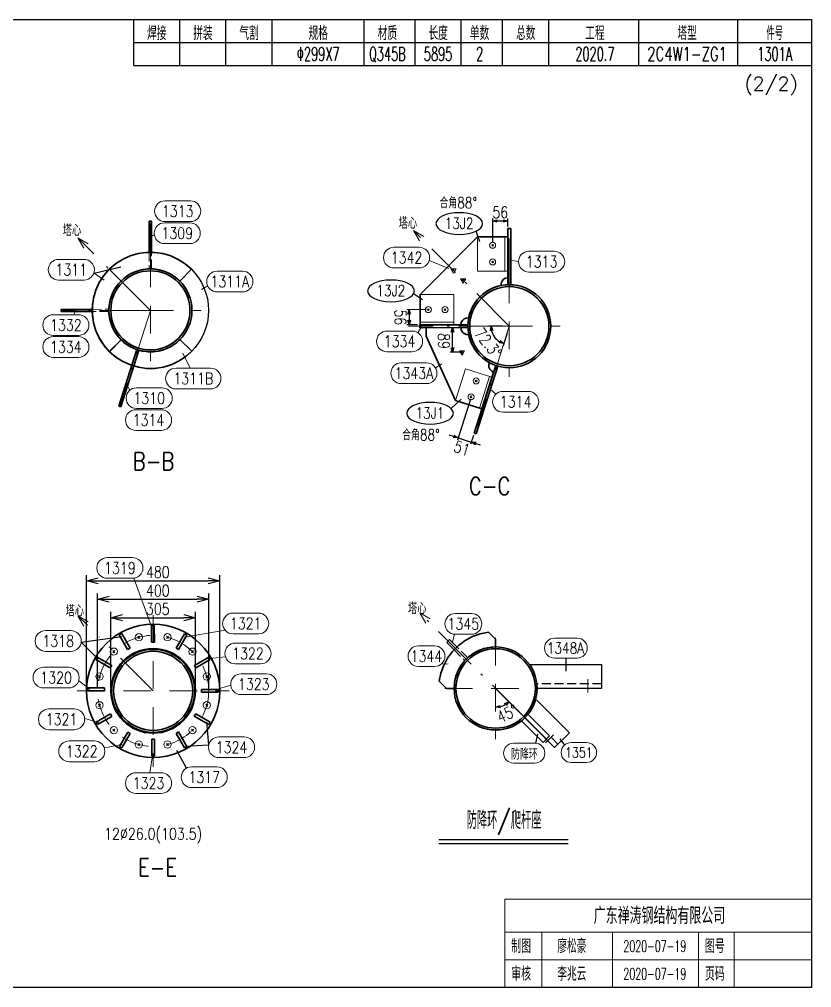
# Model space of a CAD drawing. Extents: x 154981 to 165753, y -86801 to -82885.
# Drawn here: x 157466.3 to 157638.1, y -83536.7 to -83326.7 of the extents above; entities that cross this region are included whole.
import ezdxf
from ezdxf.enums import TextEntityAlignment as Align

# ---------------------------------------------------------------- set-up
doc = ezdxf.new("R2010")
doc.units = 0
doc.header["$MEASUREMENT"] = 0
for name, pattern in [('一点画线', [5.2, 3, -1, 0.2, -1]), ('虚线', [2.75, 2, -0.75]), ('长一点画线', [16.5, 10, -3, 0.5, -3]), ('长虚线', [10, 6, -4])]:
    doc.linetypes.add(name, pattern=pattern)
doc.layers.get('0').update_dxf_attribs({"linetype": 'CONTINUOUS', "lineweight": 25})
doc.layers.get('Defpoints').update_dxf_attribs({"linetype": 'CONTINUOUS'})
doc.layers.add('4', color=7, linetype='CONTINUOUS', lineweight=25)
doc.layers.add('5', color=7, linetype='CONTINUOUS', lineweight=25)
doc.styles.add('DimFont', font='simplex.shx', dxfattribs={"width": 0.8, "bigfont": 'gbhzfs.shx'})
doc.styles.get("Standard").update_dxf_attribs({"font": 'simplex.shx', "width": 0.7, "height": 3, "bigfont": 'gbhzfs.shx'})
doc.dimstyles.new('DHDxfDimStyleOpen30', dxfattribs={"dimtxt": 2.5, "dimasz": 2.5, "dimexe": 1.25, "dimexo": 0.625, "dimtad": 2, "dimtxsty": 'DimFont', "dimblk": 'OPEN30', "dimblk1": 'OPEN30', "dimblk2": 'OPEN30', "dimcen": 2.5, "dimadec": 0, "dimazin": 0, "dimtfac": 1, "dimtmove": 0, "dimatfit": 3, "dimfxl": 0, "dimarcsym": 0})

# ---------------------------------------------------------------- blocks, each defined once
blk = doc.blocks.new('_OPEN30')
at = {"color": 0, "linetype": 'ByBlock', "lineweight": -2}
for p, q in [((-1, 0.268), (0, 0)), ((0, 0), (-1, -0.268)), ((0, 0), (-1, 0))]:
    blk.add_line(p, q, dxfattribs=at)
blk = doc.blocks.new('*D600')
at = {"layer": '5', "color": 3, "linetype": 'Continuous', "lineweight": -2}
blk.add_arc((157569.59, -83471.78), 4.08, 284.0759, 300.9921, dxfattribs=at)
at = {"layer": 'Defpoints', "color": 0, "linetype": 'Continuous'}
for p in [(157553.18, -83455.41), (157569.59, -83460.78), (157570.65, -83475.72), (157575.96, -83478.13), (157569.59, -83482.78)]:
    blk.add_point(p, dxfattribs=at)
at = {"layer": '5', "color": 3, "linetype": 'Continuous', "lineweight": -2}
for p, rotation in [((157572.48, -83474.66), 38.0300643288575), ((157569.59, -83475.86), 187.0379425950167)]:
    blk.add_blockref('_OPEN30', p, dxfattribs=dict(at, rotation=rotation))
at = {"layer": '5', "color": 6, "linetype": 'Continuous', "lineweight": 18, "insert": (157572.11, -83477.25), "char_height": 2.5, "attachment_point": 5, "rotation": 24.7403, "style": 'DimFont'}
blk.add_mtext('45°', dxfattribs=at)
blk = doc.blocks.new('板孔默认')
at = {"layer": '5', "color": 7, "linetype": 'Continuous', "lineweight": 13}
for p, q in [((-0.3, -0.3), (0.3, 0.3)), ((0.3, -0.3), (-0.3, 0.3))]:
    blk.add_line(p, q, dxfattribs=at)
blk.add_circle((0, 0), 1, dxfattribs=at)
blk = doc.blocks.new('*D610')
at = {"layer": '5', "color": 134, "linetype": 'Continuous', "lineweight": -2}
for p, q in [((157480.88, -83471.68), (157480.88, -83447.18)), ((157509.78, -83471.68), (157509.78, -83447.18)), ((157483.38, -83448.43), (157507.28, -83448.43))]:
    blk.add_line(p, q, dxfattribs=at)
at = {"layer": 'Defpoints', "color": 0, "linetype": 'Continuous'}
for p in [(157509.78, -83448.43), (157480.88, -83472.31), (157509.78, -83472.31)]:
    blk.add_point(p, dxfattribs=at)
at = {"layer": '5', "color": 134, "linetype": 'Continuous', "lineweight": -2, "xscale": 2.5, "yscale": 2.5, "zscale": 2.5, "rotation": 180}
blk.add_blockref('_OPEN30', (157480.88, -83448.43), dxfattribs=at)
at = {"layer": '5', "color": 134, "linetype": 'Continuous', "lineweight": -2, "xscale": 2.5, "yscale": 2.5, "zscale": 2.5}
blk.add_blockref('_OPEN30', (157509.78, -83448.43), dxfattribs=at)
at = {"layer": '5', "color": 134, "linetype": 'Continuous', "lineweight": 18, "insert": (157496.33, -83446.56), "char_height": 2.5, "attachment_point": 5, "line_spacing_factor": 0.6, "style": 'DimFont'}
blk.add_mtext('480', dxfattribs=at)
blk = doc.blocks.new('*D609')
at = {"layer": '5', "color": 134, "linetype": 'Continuous', "lineweight": -2}
for p, q in [((157486.15, -83471.68), (157486.15, -83455.18)), ((157504.51, -83471.68), (157504.51, -83455.18)), ((157488.65, -83456.43), (157502.01, -83456.43))]:
    blk.add_line(p, q, dxfattribs=at)
at = {"layer": 'Defpoints', "color": 0, "linetype": 'Continuous'}
for p in [(157504.51, -83456.43), (157486.15, -83472.31), (157504.51, -83472.31)]:
    blk.add_point(p, dxfattribs=at)
at = {"layer": '5', "color": 134, "linetype": 'Continuous', "lineweight": -2, "xscale": 2.5, "yscale": 2.5, "zscale": 2.5, "rotation": 180}
blk.add_blockref('_OPEN30', (157486.15, -83456.43), dxfattribs=at)
at = {"layer": '5', "color": 134, "linetype": 'Continuous', "lineweight": -2, "xscale": 2.5, "yscale": 2.5, "zscale": 2.5}
blk.add_blockref('_OPEN30', (157504.51, -83456.43), dxfattribs=at)
at = {"layer": '5', "color": 134, "linetype": 'Continuous', "lineweight": 18, "insert": (157496.33, -83454.56), "char_height": 2.5, "attachment_point": 5, "line_spacing_factor": 0.6, "style": 'DimFont'}
blk.add_mtext('305', dxfattribs=at)
blk = doc.blocks.new('*D608')
at = {"layer": '5', "color": 134, "linetype": 'Continuous', "lineweight": -2}
for p, q in [((157483.29, -83471.68), (157483.29, -83451.18)), ((157507.37, -83471.68), (157507.37, -83451.18)), ((157485.79, -83452.43), (157504.87, -83452.43))]:
    blk.add_line(p, q, dxfattribs=at)
at = {"layer": 'Defpoints', "color": 0, "linetype": 'Continuous'}
for p in [(157507.37, -83452.43), (157483.29, -83472.31), (157507.37, -83472.31)]:
    blk.add_point(p, dxfattribs=at)
at = {"layer": '5', "color": 134, "linetype": 'Continuous', "lineweight": -2, "xscale": 2.5, "yscale": 2.5, "zscale": 2.5, "rotation": 180}
blk.add_blockref('_OPEN30', (157483.29, -83452.43), dxfattribs=at)
at = {"layer": '5', "color": 134, "linetype": 'Continuous', "lineweight": -2, "xscale": 2.5, "yscale": 2.5, "zscale": 2.5}
blk.add_blockref('_OPEN30', (157507.37, -83452.43), dxfattribs=at)
at = {"layer": '5', "color": 134, "linetype": 'Continuous', "lineweight": 18, "insert": (157496.33, -83450.56), "char_height": 2.5, "attachment_point": 5, "line_spacing_factor": 0.6, "style": 'DimFont'}
blk.add_mtext('400', dxfattribs=at)
blk = doc.blocks.new('板孔17.5')
at = {"layer": '5', "color": 7, "linetype": 'Continuous', "lineweight": 13}
for p, q in [((0, 1), (-0.866, -0.5)), ((-0.3, -0.3), (0.3, 0.3)), ((0.3, -0.3), (-0.3, 0.3)), ((0.866, -0.5), (0, 1)), ((-0.866, -0.5), (0.866, -0.5))]:
    blk.add_line(p, q, dxfattribs=at)
at = {"layer": '5', "color": 7, "linetype": 'Continuous', "lineweight": 0}
blk.add_circle((0, 0), 0.1, dxfattribs=at)
blk = doc.blocks.new('板孔21.5')
at = {"layer": '5', "color": 7, "linetype": 'Continuous', "lineweight": 13}
for p, q in [((-0.3, -0.3), (0.3, 0.3)), ((0.3, -0.3), (-0.3, 0.3))]:
    blk.add_line(p, q, dxfattribs=at)
blk.add_circle((0, 0), 1, dxfattribs=at)
blk = doc.blocks.new('*D607')
at = {"layer": '5', "color": 3, "linetype": 'Continuous', "lineweight": -2}
for p, q in [((157571.06, -83393.22), (157568.09, -83393.22)), ((157572.11, -83394.65), (157571.21, -83397.48))]:
    blk.add_line(p, q, dxfattribs=at)
blk.add_arc((157572.56, -83393.22), 3.98, 194.5179, 237.9174, dxfattribs=at)
at = {"layer": 'Defpoints', "color": 0, "linetype": 'Continuous'}
for p in [(157568.94, -83394.84), (157571.56, -83393.22), (157572.26, -83394.17), (157572.56, -83393.22)]:
    blk.add_point(p, dxfattribs=at)
at = {"layer": '5', "color": 3, "linetype": 'Continuous', "lineweight": -2}
for p, rotation in [((157568.59, -83393.22), 97.29264397965198), ((157571.36, -83397), 335.14269090586)]:
    blk.add_blockref('_OPEN30', p, dxfattribs=dict(at, rotation=rotation))
at = {"layer": '5', "color": 6, "linetype": 'Continuous', "lineweight": 18, "insert": (157567.97, -83396.84), "char_height": 2.5, "attachment_point": 5, "rotation": 308.2534, "style": 'DimFont'}
blk.add_mtext('72.3%%d', dxfattribs=at)
blk = doc.blocks.new('*D606')
at = {"layer": '5', "color": 3, "linetype": 'Continuous', "lineweight": -2}
for p, q in [((157564.12, -83409.01), (157561.29, -83417.91)), ((157560.49, -83417.13), (157559.54, -83416.83)), ((157561.44, -83417.43), (157564.32, -83418.35)), ((157564.79, -83416.89), (157564.17, -83418.83)), ((157565.28, -83418.65), (157566.23, -83418.95))]:
    blk.add_line(p, q, dxfattribs=at)
at = {"layer": 'Defpoints', "color": 0, "linetype": 'Continuous'}
for p in [(157564.27, -83408.54), (157564.94, -83416.41), (157564.32, -83418.35)]:
    blk.add_point(p, dxfattribs=at)
at = {"layer": '5', "color": 3, "linetype": 'Continuous', "lineweight": -2}
for p, rotation in [((157561.44, -83417.43), 342.3679523384762), ((157564.32, -83418.35), 162.3679523384762)]:
    blk.add_blockref('_OPEN30', p, dxfattribs=dict(at, rotation=rotation))
at = {"layer": '5', "color": 6, "linetype": 'Continuous', "lineweight": 18, "insert": (157562.31, -83419.68), "char_height": 2.5, "attachment_point": 5, "rotation": 342.368, "line_spacing_factor": 0.6, "style": 'DimFont'}
blk.add_mtext('51', dxfattribs=at)
blk = doc.blocks.new('*D605')
at = {"layer": '5', "color": 3, "linetype": 'Continuous', "lineweight": -2}
for p, q in [((157554.51, -83389.62), (157550.32, -83389.63)), ((157550.82, -83390.63), (157550.83, -83391.94)), ((157552.68, -83392.94), (157550.33, -83392.94))]:
    blk.add_line(p, q, dxfattribs=at)
at = {"layer": 'Defpoints', "color": 0, "linetype": 'Continuous'}
for p in [(157555.01, -83389.62), (157550.83, -83392.94), (157553.18, -83392.94)]:
    blk.add_point(p, dxfattribs=at)
at = {"layer": '5', "color": 3, "linetype": 'Continuous', "lineweight": -2}
for p, rotation in [((157550.82, -83389.63), 90.06738254809525), ((157550.83, -83392.94), 270.0673825480953)]:
    blk.add_blockref('_OPEN30', p, dxfattribs=dict(at, rotation=rotation))
at = {"layer": '5', "color": 6, "linetype": 'Continuous', "lineweight": 18, "insert": (157548.95, -83391.29), "char_height": 2.5, "attachment_point": 5, "rotation": 270.0674, "line_spacing_factor": 0.6, "style": 'DimFont'}
blk.add_mtext('56', dxfattribs=at)
blk = doc.blocks.new('*D604')
at = {"layer": '5', "color": 3, "linetype": 'Continuous', "lineweight": -2}
for p, q in [((157553.68, -83393.54), (157560.74, -83393.53)), ((157560.24, -83397.87), (157560.24, -83394.53)), ((157561.8, -83398.87), (157559.74, -83398.87))]:
    blk.add_line(p, q, dxfattribs=at)
at = {"layer": 'Defpoints', "color": 0, "linetype": 'Continuous'}
for p in [(157553.18, -83393.54), (157560.24, -83393.53), (157562.3, -83398.87)]:
    blk.add_point(p, dxfattribs=at)
at = {"layer": '5', "color": 3, "linetype": 'Continuous', "lineweight": -2}
for p, rotation in [((157560.24, -83393.53), 90.06738254809525), ((157560.24, -83398.87), 270.0673825480953)]:
    blk.add_blockref('_OPEN30', p, dxfattribs=dict(at, rotation=rotation))
at = {"layer": '5', "color": 6, "linetype": 'Continuous', "lineweight": 18, "insert": (157558.37, -83396.43), "char_height": 2.5, "attachment_point": 5, "rotation": 270.0674, "line_spacing_factor": 0.6, "style": 'DimFont'}
blk.add_mtext('89', dxfattribs=at)
blk = doc.blocks.new('*D603')
at = {"layer": '5', "color": 3, "linetype": 'Continuous', "lineweight": -2}
for p, q in [((157568.95, -83375.16), (157568.95, -83369.89)), ((157572.26, -83371.56), (157572.26, -83369.89)), ((157569.95, -83370.39), (157571.26, -83370.39))]:
    blk.add_line(p, q, dxfattribs=at)
at = {"layer": 'Defpoints', "color": 0, "linetype": 'Continuous'}
for p in [(157572.26, -83370.39), (157572.26, -83372.06), (157568.95, -83375.66)]:
    blk.add_point(p, dxfattribs=at)
at = {"layer": '5', "color": 3, "linetype": 'Continuous', "lineweight": -2, "rotation": 180}
blk.add_blockref('_OPEN30', (157568.95, -83370.39), dxfattribs=at)
at = {"layer": '5', "color": 3, "linetype": 'Continuous', "lineweight": -2}
blk.add_blockref('_OPEN30', (157572.26, -83370.39), dxfattribs=at)
at = {"layer": '5', "color": 6, "linetype": 'Continuous', "lineweight": 18, "insert": (157570.6, -83368.51), "char_height": 2.5, "attachment_point": 5, "line_spacing_factor": 0.6, "style": 'DimFont'}
blk.add_mtext('56', dxfattribs=at)
blk = doc.blocks.new('CTDHK')
at = {"color": 0, "linetype": 'Continuous'}
for p, q in [((0, 210), (297, 210)), ((297, 210), (297, 0)), ((297, 0), (0, 0))]:
    blk.add_line(p, q, dxfattribs=at)

msp = doc.modelspace()

# ---------------------------------------------------------------- linework, layer by layer
at = {"color": 3, "linetype": 'Continuous'}
for p, q in [((157494.79369, -83373.69635), (157495.59851, -83373.41607)), ((157566.19223, -83374.93558), (157565.35914, -83372.60298)), ((157482.51533, -83381.71439), (157488.2846, -83380.31902)), ((157553.7391, -83387.46794), (157551.76839, -83386.20807)), ((157559.95314, -83411.03775), (157562.12281, -83409.02127)), ((157479.71058, -83461.76075), (157488.50584, -83460.50049)), ((157483.39794, -83465.44591), (157479.71058, -83461.76075)), ((157569.59197, -83471.77809), (157580.61363, -83482.77363)), ((157507.43049, -83483.9926), (157506.97861, -83479.11742)), ((157502.52239, -83489.07451), (157500.44703, -83485.26392)), ((157502.34981, -83484.30413), (157507.43049, -83483.9926)), ((157557.26328, -83504.51325), (157585.28907, -83504.51325)), ((157557.26328, -83505.40955), (157585.28907, -83505.40955))]:
    msp.add_line(p, q, dxfattribs=at)
at = {"color": 2, "linetype": 'Continuous'}
for p, q in [((157576.91739, -83466.54951), (157592.58192, -83466.54951)), ((157584.88328, -83468.01258), (157584.88328, -83465.18817)), ((157592.58192, -83466.54951), (157592.58192, -83471.77809)), ((157592.58192, -83471.77809), (157578.59197, -83471.77809)), ((157578.45183, -83474.24286), (157585.58107, -83481.3721)), ((157575.95593, -83478.14205), (157582.38352, -83484.56965)), ((157578.68026, -83481.69589), (157578.22147, -83483.66243)), ((157585.58107, -83481.3721), (157582.38352, -83484.56965)), ((157583.521, -83482.73878), (157584.49336, -83484.07267))]:
    msp.add_line(p, q, dxfattribs=at)
at = {"color": 2, "linetype": '虚线'}
for p, q in [((157592.58192, -83470.77809), (157578.59197, -83470.77809)), ((157583.09063, -83483.86254), (157576.63023, -83477.40214))]:
    msp.add_line(p, q, dxfattribs=at)
at = {"color": 3, "linetype": 'Continuous'}
msp.add_circle((157494.72682, -83389.7835), 12.61204, dxfattribs=at)
at = {"color": 3, "linetype": 'Continuous', "extrusion": (0, 0, -1)}
for centre in [(157561.70952, -83370.96181), (157546.90609, -83385.55744), (157555.38258, -83412.10729)]:
    msp.add_ellipse(centre, major_axis=(-5.06423, 0), ratio=0.465595314, dxfattribs=at)
at = {"layer": '4', "color": 1, "linetype": 'Continuous', "lineweight": 25}
for p, q in [((157491.11666, -83336.66733), (157491.11666, -83326.66733)), ((157501.11666, -83336.66733), (157501.11666, -83326.66733)), ((157511.11666, -83336.66733), (157511.11666, -83326.66733)), ((157521.11666, -83336.66733), (157521.11666, -83326.66733)), ((157541.11666, -83336.66733), (157541.11666, -83326.66733)), ((157552.11666, -83336.66733), (157552.11666, -83326.66733)), ((157562.11666, -83336.66733), (157562.11666, -83326.66733)), ((157571.11666, -83336.66733), (157571.11666, -83326.66733)), ((157581.11666, -83336.66733), (157581.11666, -83326.66733)), ((157600.61666, -83336.66733), (157600.61666, -83326.66733)), ((157622.11666, -83336.66733), (157622.11666, -83326.66733)), ((157491.11666, -83331.66733), (157638.11666, -83331.66733)), ((157491.11666, -83336.66733), (157638.11666, -83336.66733))]:
    msp.add_line(p, q, dxfattribs=at)
at = {"layer": '4', "color": 1, "linetype": 'Continuous', "lineweight": 18}
for p, q in [((157571.61666, -83517.46733), (157638.11666, -83517.46733)), ((157571.61666, -83536.66733), (157571.61666, -83517.46733)), ((157571.61666, -83524.66733), (157638.11666, -83524.66733)), ((157579.61666, -83536.66733), (157579.61666, -83524.66733)), ((157594.91666, -83536.66733), (157594.91666, -83524.66733)), ((157613.61666, -83536.66733), (157613.61666, -83524.66733)), ((157621.31666, -83536.66733), (157621.31666, -83524.66733)), ((157571.61666, -83530.66733), (157638.11666, -83530.66733))]:
    msp.add_line(p, q, dxfattribs=at)
msp.add_lwpolyline([(157341.11666, -83326.66733), (157341.11666, -83536.66733), (157638.11666, -83536.66733), (157638.11666, -83326.66733)], close=True, dxfattribs=at)
at = {"layer": '5', "color": 3, "linetype": 'Continuous', "lineweight": 18}
for p, q in [((157497.89008, -83366.02257), (157503.39008, -83366.02257)), ((157497.8052, -83370.79935), (157503.3052, -83370.79935)), ((157497.89008, -83370.52257), (157503.39008, -83370.52257)), ((157497.8052, -83375.29935), (157503.3052, -83375.29935)), ((157547.52371, -83376.09116), (157553.02371, -83376.09116)), ((157576.81315, -83376.96622), (157582.31315, -83376.96622)), ((157474.82689, -83378.71202), (157480.32689, -83378.71202)), ((157559.42517, -83380.7319), (157555.18517, -83378.94023)), ((157572.76482, -83378.85965), (157574.56315, -83379.21622)), ((157484.69612, -83383.23448), (157482.51533, -83381.71439)), ((157509.20724, -83381.27878), (157514.70724, -83381.27878)), ((157547.52371, -83380.59116), (157553.02371, -83380.59116)), ((157576.81315, -83381.46622), (157582.31315, -83381.46622)), ((157474.82689, -83383.21202), (157480.32689, -83383.21202)), ((157505.80436, -83385.26488), (157507.16796, -83384.43147)), ((157509.20724, -83385.77878), (157514.70724, -83385.77878)), ((157473.64802, -83390.72514), (157479.14802, -83390.72514)), ((157478.66541, -83389.64105), (157478.16167, -83390.74326)), ((157546.01807, -83394.25722), (157551.51807, -83394.25722)), ((157553.50932, -83393.32133), (157552.73743, -83394.68491)), ((157473.64802, -83395.22514), (157479.14802, -83395.22514)), ((157473.65093, -83395.46955), (157479.15093, -83395.46955)), ((157501.7455, -83399.04998), (157503.3551, -83402.31384)), ((157546.01807, -83398.75722), (157551.51807, -83398.75722)), ((157473.65093, -83399.96955), (157479.15093, -83399.96955)), ((157549.1259, -83401.1626), (157554.6259, -83401.1626)), ((157557.92405, -83401.34896), (157556.53171, -83402.20902)), ((157500.28162, -83402.31384), (157507.78162, -83402.31384)), ((157549.1259, -83405.6626), (157554.6259, -83405.6626)), ((157489.69259, -83406.07157), (157490.27059, -83407.0965)), ((157491.72053, -83406.57188), (157497.22053, -83406.57188)), ((157500.28162, -83406.81384), (157507.78162, -83406.81384)), ((157568.32051, -83406.78915), (157569.65607, -83407.94462)), ((157571.1792, -83407.35517), (157576.6792, -83407.35517)), ((157491.57335, -83411.32487), (157497.07335, -83411.32487)), ((157491.72053, -83411.07188), (157497.22053, -83411.07188)), ((157571.1792, -83411.85517), (157576.6792, -83411.85517)), ((157491.57335, -83415.82487), (157497.07335, -83415.82487)), ((157485.36285, -83443.39456), (157490.86285, -83443.39456)), ((157485.36285, -83447.89456), (157490.86285, -83447.89456)), ((157495.07734, -83458.74821), (157491.12445, -83447.89175)), ((157512.64262, -83455.43624), (157518.14262, -83455.43624)), ((157471.98655, -83459.23131), (157477.48655, -83459.23131)), ((157502.09584, -83460.65429), (157510.95172, -83459.1426)), ((157512.64262, -83459.93624), (157518.14262, -83459.93624)), ((157513.13228, -83461.94788), (157518.63228, -83461.94788)), ((157471.98655, -83463.73131), (157477.48655, -83463.73131)), ((157506.92838, -83465.37816), (157510.98446, -83464.90498)), ((157513.13228, -83466.44788), (157518.63228, -83466.44788)), ((157471.53634, -83467.17733), (157477.03634, -83467.17733)), ((157514.39552, -83468.60819), (157519.89552, -83468.60819)), ((157481.62911, -83471.95178), (157479.21088, -83470.12559)), ((157471.53634, -83471.67733), (157477.03634, -83471.67733)), ((157508.82276, -83472.10592), (157512.11868, -83471.05624)), ((157514.39552, -83473.10819), (157519.89552, -83473.10819)), ((157472.71113, -83476.22069), (157478.21113, -83476.22069)), ((157483.71006, -83479.24951), (157480.48332, -83478.31856)), ((157472.71113, -83480.72069), (157478.21113, -83480.72069)), ((157477.10247, -83483.16242), (157482.60247, -83483.16242)), ((157509.57771, -83482.2823), (157515.07771, -83482.2823)), ((157488.60575, -83483.95416), (157484.75549, -83484.64175)), ((157495.24719, -83485.90594), (157494.59583, -83490.05771)), ((157509.57771, -83486.7823), (157515.07771, -83486.7823)), ((157477.10247, -83487.66242), (157482.60247, -83487.66242)), ((157503.66159, -83488.77539), (157509.16159, -83488.77539)), ((157491.57983, -83490.05771), (157497.07983, -83490.05771)), ((157503.66159, -83493.27539), (157509.16159, -83493.27539)), ((157491.57983, -83494.55771), (157497.07983, -83494.55771))]:
    msp.add_line(p, q, dxfattribs=at)
at = {"layer": '5', "color": 7, "linetype": 'Continuous', "lineweight": 35}
for p, q in [((157494.96762, -83370.44909), (157494.48602, -83370.44909)), ((157494.48602, -83370.44909), (157494.48602, -83377.2036)), ((157494.96762, -83377.2036), (157494.96762, -83370.44909)), ((157572.86415, -83372.0552), (157572.26214, -83372.0552)), ((157572.26214, -83372.0552), (157572.26214, -83384.21622)), ((157572.86415, -83384.21622), (157572.86415, -83372.0552)), ((157565.63777, -83373.86176), (157553.20055, -83386.31361)), ((157572.26214, -83373.85397), (157565.63777, -83373.86176)), ((157572.26214, -83382.7116), (157572.26214, -83373.85397)), ((157490.31936, -83377.96666), (157488.68251, -83378.71418)), ((157492.04594, -83377.45969), (157490.31936, -83377.96666)), ((157493.82709, -83377.2036), (157492.04594, -83377.45969)), ((157495.62655, -83377.2036), (157493.82709, -83377.2036)), ((157497.4077, -83377.45969), (157495.62655, -83377.2036)), ((157499.13427, -83377.96666), (157497.4077, -83377.45969)), ((157500.77113, -83378.71418), (157499.13427, -83377.96666)), ((157487.1687, -83379.68704), (157485.80876, -83380.86544)), ((157488.68251, -83378.71418), (157487.1687, -83379.68704)), ((157502.28493, -83379.68704), (157500.77113, -83378.71418)), ((157503.64488, -83380.86544), (157502.28493, -83379.68704)), ((157484.62148, -83382.23727), (157483.65039, -83383.75222)), ((157485.79828, -83380.87594), (157484.62148, -83382.23727)), ((157488.35538, -83383.42703), (157485.79828, -83380.87594)), ((157485.80876, -83380.86544), (157488.36286, -83383.41954)), ((157488.36286, -83383.41954), (157489.33332, -83382.57863)), ((157489.33332, -83382.57863), (157490.41358, -83381.88439)), ((157490.41358, -83381.88439), (157491.58164, -83381.35096)), ((157491.58164, -83381.35096), (157492.81373, -83380.98918)), ((157492.81373, -83380.98918), (157494.08477, -83380.80643)), ((157494.08477, -83380.80643), (157495.36887, -83380.80643)), ((157495.36887, -83380.80643), (157496.63991, -83380.98918)), ((157496.63991, -83380.98918), (157497.872, -83381.35096)), ((157497.872, -83381.35096), (157499.04006, -83381.88439)), ((157499.04006, -83381.88439), (157500.12032, -83382.57863)), ((157500.12032, -83382.57863), (157501.09078, -83383.41954)), ((157501.09078, -83383.41954), (157503.64488, -83380.86544)), ((157483.65039, -83383.75222), (157482.9048, -83385.38995)), ((157486.82264, -83385.47955), (157487.51561, -83384.39848)), ((157487.51561, -83384.39848), (157488.35538, -83383.42703)), ((157569.29271, -83384.82359), (157570.14615, -83384.53996)), ((157570.14615, -83384.53996), (157570.76187, -83384.39211)), ((157570.76187, -83384.39211), (157570.78861, -83383.88786)), ((157570.78861, -83383.88786), (157570.98071, -83383.42068)), ((157570.98071, -83383.42068), (157571.31652, -83383.04322)), ((157571.31652, -83383.04322), (157571.75819, -83382.798)), ((157571.75819, -83382.798), (157572.26214, -83382.7116)), ((157572.26214, -83384.21622), (157572.86415, -83384.21622)), ((157482.9048, -83385.38995), (157482.39986, -83387.11712)), ((157485.93025, -83387.88076), (157486.29058, -83386.64824)), ((157486.29058, -83386.64824), (157486.82264, -83385.47955)), ((157553.20055, -83386.31361), (157553.20055, -83392.93799)), ((157565.67132, -83387.41456), (157566.28429, -83386.75607)), ((157566.28429, -83386.75607), (157566.95997, -83386.16215)), ((157566.95997, -83386.16215), (157567.69158, -83385.63873)), ((157567.69158, -83385.63873), (157568.47178, -83385.19106)), ((157568.47178, -83385.19106), (157569.29271, -83384.82359)), ((157482.39986, -83387.11712), (157482.14586, -83388.89857)), ((157482.14586, -83388.89857), (157482.14798, -83390.69803)), ((157485.749, -83389.15201), (157485.93025, -83387.88076)), ((157564.26669, -83389.70849), (157564.65745, -83388.89823)), ((157564.65745, -83388.89823), (157565.12722, -83388.13101)), ((157565.12722, -83388.13101), (157565.67132, -83387.41456)), ((157475.39213, -83389.56544), (157482.14664, -83389.55749)), ((157475.3927, -83390.04704), (157475.39213, -83389.56544)), ((157482.1472, -83390.0391), (157475.3927, -83390.04704)), ((157482.14798, -83390.69803), (157482.40616, -83392.47888)), ((157485.75051, -83390.43611), (157485.749, -83389.15201)), ((157485.93475, -83391.70693), (157485.75051, -83390.43611)), ((157563.73692, -83391.42532), (157563.95883, -83390.55369)), ((157563.95883, -83390.55369), (157564.26669, -83389.70849)), ((157482.40616, -83392.47888), (157482.91516, -83394.20485)), ((157486.29798, -83392.9386), (157485.93475, -83391.70693)), ((157486.83279, -83394.10603), (157486.29798, -83392.9386)), ((157553.1758, -83392.93802), (157563.5628, -83392.9258)), ((157553.17651, -83393.54002), (157553.1758, -83392.93802)), ((157553.20055, -83392.93799), (157562.05818, -83392.92757)), ((157562.05818, -83392.92757), (157562.14398, -83392.42352)), ((157562.14398, -83392.42352), (157562.38868, -83391.98156)), ((157562.38868, -83391.98156), (157562.76575, -83391.64531)), ((157562.76575, -83391.64531), (157563.23271, -83391.45266)), ((157563.23271, -83391.45266), (157563.73692, -83391.42532)), ((157563.5628, -83392.9258), (157563.56351, -83393.52781)), ((157482.91516, -83394.20485), (157483.66461, -83395.84082)), ((157487.5283, -83395.18547), (157486.83279, -83394.10603)), ((157488.37035, -83396.15494), (157487.5283, -83395.18547)), ((157563.56351, -83393.52781), (157553.17651, -83393.54002)), ((157562.05903, -83393.52958), (157554.54391, -83393.53842)), ((157554.54391, -83393.53842), (157554.5445, -83395.34836)), ((157562.14507, -83394.03288), (157562.05903, -83393.52958)), ((157562.39092, -83394.47506), (157562.14507, -83394.03288)), ((157562.76952, -83394.81055), (157562.39092, -83394.47506)), ((157563.23802, -83395.00137), (157562.76952, -83394.81055)), ((157563.7434, -83395.02594), (157563.23802, -83395.00137)), ((157563.8837, -83395.60811), (157563.7434, -83395.02594)), ((157483.66461, -83395.84082), (157484.63926, -83397.35349)), ((157485.81925, -83398.71204), (157488.37035, -83396.15494)), ((157488.40422, -83396.18855), (157485.86672, -83398.75914)), ((157489.3801, -83397.02316), (157488.40422, -83396.18855)), ((157490.46484, -83397.71039), (157489.3801, -83397.02316)), ((157500.16688, -83396.95328), (157499.09114, -83397.65451)), ((157501.13187, -83396.10611), (157500.16688, -83396.95328)), ((157503.70246, -83398.64361), (157501.13187, -83396.10611)), ((157554.5445, -83395.34836), (157560.85573, -83409.34784)), ((157564.16627, -83396.46173), (157563.8837, -83395.60811)), ((157564.53249, -83397.28286), (157564.16627, -83396.46173)), ((157564.97868, -83398.06334), (157564.53249, -83397.28286)), ((157484.63926, -83397.35349), (157485.81925, -83398.71204)), ((157485.86672, -83398.75914), (157487.23427, -83399.92871)), ((157487.86351, -83410.58655), (157491.77168, -83398.28792)), ((157492.23066, -83398.43377), (157488.32249, -83410.7324)), ((157491.63633, -83398.23625), (157490.46484, -83397.71039)), ((157492.87074, -83398.59003), (157491.63633, -83398.23625)), ((157491.77168, -83398.28792), (157492.23066, -83398.43377)), ((157494.14293, -83398.76454), (157492.87074, -83398.59003)), ((157495.42701, -83398.75622), (157494.14293, -83398.76454)), ((157496.69683, -83398.56525), (157495.42701, -83398.75622)), ((157497.92655, -83398.1955), (157496.69683, -83398.56525)), ((157499.09114, -83397.65451), (157497.92655, -83398.1955)), ((157502.35018, -83399.83079), (157503.70246, -83398.64361)), ((157565.50037, -83398.79543), (157564.97868, -83398.06334)), ((157566.09235, -83399.47187), (157565.50037, -83398.79543)), ((157487.23427, -83399.92871), (157488.75434, -83400.89175)), ((157488.75434, -83400.89175), (157490.396, -83401.62865)), ((157499.21073, -83401.57155), (157500.8427, -83400.81344)), ((157500.8427, -83400.81344), (157502.35018, -83399.83079)), ((157566.74873, -83400.08596), (157566.09235, -83399.47187)), ((157567.46297, -83400.63162), (157566.74873, -83400.08596)), ((157568.22798, -83401.10345), (157567.46297, -83400.63162)), ((157568.10255, -83401.59167), (157568.22798, -83401.10345)), ((157490.396, -83401.62865), (157492.12582, -83402.12443)), ((157492.12582, -83402.12443), (157493.90859, -83402.36897)), ((157493.90859, -83402.36897), (157495.70802, -83402.35732)), ((157495.70802, -83402.35732), (157497.48747, -83402.08969)), ((157497.48747, -83402.08969), (157499.21073, -83401.57155)), ((157564.93793, -83416.41239), (157569.60753, -83401.72047)), ((157570.06651, -83401.86635), (157565.39691, -83416.55827)), ((157566.6037, -83411.17139), (157569.15217, -83403.15317)), ((157568.1453, -83402.09379), (157568.10255, -83401.59167)), ((157568.35144, -83402.55348), (157568.1453, -83402.09379)), ((157568.69784, -83402.91916), (157568.35144, -83402.55348)), ((157569.15217, -83403.15317), (157568.69784, -83402.91916)), ((157569.60753, -83401.72047), (157570.06651, -83401.86635)), ((157560.85573, -83409.34784), (157566.6037, -83411.17139)), ((157488.32249, -83410.7324), (157487.86351, -83410.58655)), ((157565.39691, -83416.55827), (157564.93793, -83416.41239)), ((157495.57954, -83458.15156), (157494.97718, -83458.15235)), ((157494.97718, -83458.15235), (157494.98189, -83461.76439)), ((157495.58425, -83461.7636), (157495.57954, -83458.15156)), ((157487.98301, -83460.1847), (157488.5044, -83459.88367)), ((157489.78903, -83463.31282), (157487.98301, -83460.1847)), ((157488.5044, -83459.88367), (157490.31042, -83463.01179)), ((157500.32779, -83463.04831), (157502.13381, -83459.92019)), ((157502.65574, -83460.22153), (157500.84972, -83463.34965)), ((157502.13381, -83459.92019), (157502.65574, -83460.22153)), ((157566.25065, -83459.91665), (157564.55735, -83460.53039)), ((157568.01533, -83459.55629), (157566.25065, -83459.91665)), ((157569.57931, -83461.11656), (157568.01533, -83459.55629)), ((157494.98189, -83461.76439), (157495.58425, -83461.7636)), ((157559.61246, -83461.19638), (157558.9866, -83461.82373)), ((157558.9866, -83461.82373), (157560.57829, -83463.41166)), ((157561.20416, -83462.78431), (157559.61246, -83461.19638)), ((157562.97159, -83461.3844), (157561.52725, -83462.46044)), ((157564.55735, -83460.53039), (157562.97159, -83461.3844)), ((157569.58128, -83462.7781), (157569.57931, -83461.11656)), ((157490.31042, -83463.01179), (157489.78903, -83463.31282)), ((157500.84972, -83463.34965), (157500.32779, -83463.04831)), ((157560.2552, -83463.73552), (157559.18259, -83465.18241)), ((157561.52725, -83462.46044), (157560.2552, -83463.73552)), ((157563.69015, -83464.98335), (157564.71722, -83464.21259)), ((157564.71722, -83464.21259), (157565.84352, -83463.59585)), ((157565.84352, -83463.59585), (157567.04613, -83463.14567)), ((157567.04613, -83463.14567), (157568.30056, -83462.87123)), ((157568.30056, -83462.87123), (157569.58128, -83462.7781)), ((157482.90579, -83465.48229), (157483.20681, -83464.96089)), ((157486.0339, -83467.28831), (157482.90579, -83465.48229)), ((157483.20681, -83464.96089), (157486.33493, -83466.76691)), ((157507.3948, -83464.99405), (157504.26668, -83466.80007)), ((157504.56801, -83467.32199), (157507.69613, -83465.51597)), ((157507.69613, -83465.51597), (157507.3948, -83464.99405)), ((157559.18259, -83465.18241), (157558.33234, -83466.77019)), ((157562.01492, -83466.92132), (157562.78323, -83465.89242)), ((157562.78323, -83465.89242), (157563.69015, -83464.98335)), ((157486.33493, -83466.76691), (157486.0339, -83467.28831)), ((157504.26668, -83466.80007), (157504.56801, -83467.32199)), ((157557.72263, -83468.46494), (157557.36646, -83470.23048)), ((157558.33234, -83466.77019), (157557.72263, -83468.46494)), ((157560.95353, -83469.25275), (157561.40085, -83468.04908)), ((157561.40085, -83468.04908), (157562.01492, -83466.92132)), ((157557.36646, -83470.23048), (157558.93044, -83471.79075)), ((157560.59197, -83471.78878), (157560.68206, -83470.50783)), ((157560.68206, -83470.50783), (157560.95353, -83469.25275)), ((157481.17871, -83471.67097), (157484.78531, -83471.66827)), ((157481.17916, -83472.27332), (157481.17871, -83471.67097)), ((157484.78576, -83472.27062), (157481.17916, -83472.27332)), ((157484.78531, -83471.66827), (157484.78576, -83472.27062)), ((157505.80671, -83472.60889), (157505.80671, -83472.00653)), ((157505.80671, -83472.00653), (157509.41875, -83472.00653)), ((157509.41875, -83472.60889), (157505.80671, -83472.60889)), ((157509.41875, -83472.00653), (157509.41875, -83472.60889)), ((157558.93044, -83471.79075), (157560.59197, -83471.78878)), ((157482.94231, -83479.1117), (157486.07043, -83477.30568)), ((157483.24364, -83479.63363), (157482.94231, -83479.1117)), ((157486.37176, -83477.82761), (157483.24364, -83479.63363)), ((157486.07043, -83477.30568), (157486.37176, -83477.82761)), ((157504.54725, -83477.2818), (157504.24623, -83477.80319)), ((157504.24623, -83477.80319), (157507.37434, -83479.60921)), ((157507.67537, -83479.08782), (157504.54725, -83477.2818)), ((157507.37434, -83479.60921), (157507.67537, -83479.08782)), ((157579.89346, -83483.4938), (157575.20942, -83478.80975)), ((157581.30767, -83482.07959), (157576.62363, -83477.39554)), ((157488.01616, -83484.37268), (157489.82218, -83481.24457)), ((157489.82218, -83481.24457), (157490.34411, -83481.5459)), ((157500.30391, -83481.52514), (157500.82531, -83481.22411)), ((157500.82531, -83481.22411), (157502.63133, -83484.35223)), ((157490.34411, -83481.5459), (157488.53809, -83484.67402)), ((157495.02865, -83482.78459), (157495.02865, -83486.39663)), ((157495.63101, -83482.78459), (157495.02865, -83482.78459)), ((157495.63101, -83486.39663), (157495.63101, -83482.78459)), ((157502.10993, -83484.65326), (157500.30391, -83481.52514)), ((157581.30767, -83482.07959), (157579.89346, -83483.4938)), ((157488.53809, -83484.67402), (157488.01616, -83484.37268)), ((157502.63133, -83484.35223), (157502.10993, -83484.65326)), ((157495.02865, -83486.39663), (157495.63101, -83486.39663))]:
    msp.add_line(p, q, dxfattribs=at)
at = {"layer": '5', "color": 240, "linetype": '长一点画线', "lineweight": 18}
for p, q in [((157494.72682, -83380.7835), (157494.72682, -83370.44909)), ((157572.56315, -83384.21622), (157572.56315, -83372.0552)), ((157494.72682, -83389.7835), (157475.39242, -83389.80624)), ((157494.72682, -83389.7835), (157488.093, -83410.65947)), ((157572.56315, -83393.21622), (157550.73162, -83393.2419)), ((157572.56315, -83393.21622), (157565.64823, -83414.97258)), ((157563.22046, -83465.42169), (157559.29953, -83461.51006))]:
    msp.add_line(p, q, dxfattribs=at)
at = {"layer": '5', "color": 7, "linetype": '长一点画线', "lineweight": 18}
for p, q in [((157482.4624, -83377.5335), (157478.99241, -83374.06759)), ((157478.99241, -83374.06759), (157481.23461, -83375.36037)), ((157478.99241, -83374.06759), (157480.28783, -83376.30827)), ((157478.99241, -83374.06759), (157481.23461, -83375.36037)), ((157478.99241, -83374.06759), (157480.28783, -83376.30827)), ((157553.29049, -83373.96622), (157551.79912, -83372.47659)), ((157551.79912, -83372.47659), (157554.04131, -83373.76937)), ((157551.79912, -83372.47659), (157553.09453, -83374.71727)), ((157551.79912, -83372.47659), (157554.04131, -83373.76937)), ((157551.79912, -83372.47659), (157553.09453, -83374.71727)), ((157572.56315, -83393.21622), (157555.79344, -83376.46622)), ((157494.72682, -83389.7835), (157483.72682, -83378.79643)), ((157481.07983, -83458.05771), (157479.02691, -83456.0048)), ((157479.02691, -83456.0048), (157481.26835, -83457.2989)), ((157479.02691, -83456.0048), (157480.32101, -83458.24624)), ((157479.02691, -83456.0048), (157481.26835, -83457.2989)), ((157479.02691, -83456.0048), (157480.32101, -83458.24624)), ((157575.96348, -83478.1345), (157553.18469, -83455.40972)), ((157553.18469, -83455.40972), (157555.42766, -83456.70115)), ((157553.18469, -83455.40972), (157554.48145, -83457.64962)), ((157553.18469, -83455.40972), (157555.42766, -83456.70115)), ((157553.18469, -83455.40972), (157554.48145, -83457.64962)), ((157495.32983, -83472.30771), (157483.57983, -83460.55771))]:
    msp.add_line(p, q, dxfattribs=at)
at = {"layer": '5', "color": 2, "linetype": 'Continuous', "lineweight": 18}
for p, q in [((157565.63777, -83373.86176), (157565.63777, -83381.29816)), ((157571.5947, -83373.86176), (157571.5947, -83381.29816)), ((157565.63777, -83381.29816), (157572.26214, -83381.29816)), ((157553.20055, -83386.31361), (157560.52694, -83386.31361)), ((157560.52694, -83386.31361), (157560.53472, -83392.92936)), ((157553.20055, -83392.30665), (157560.52694, -83392.30665)), ((157560.85573, -83409.34784), (157563.04573, -83402.44478)), ((157563.04573, -83402.44478), (157568.7964, -83404.27254)), ((157566.06305, -83410.99986), (157568.25305, -83404.09681))]:
    msp.add_line(p, q, dxfattribs=at)
at = {"layer": '5', "color": 7, "linetype": '虚线', "lineweight": 18}
for p, q in [((157494.48602, -83377.2036), (157494.48602, -83380.7835)), ((157494.96762, -83380.7835), (157494.96762, -83377.2036)), ((157494.48602, -83380.7835), (157494.96762, -83380.7835)), ((157482.14664, -83389.55749), (157485.72654, -83389.55328)), ((157485.72711, -83390.03489), (157482.1472, -83390.0391)), ((157485.72654, -83389.55328), (157485.72711, -83390.03489)), ((157560.57829, -83463.41166), (157562.90753, -83465.73536)), ((157563.53339, -83465.10802), (157561.20416, -83462.78431)), ((157562.90753, -83465.73536), (157563.53339, -83465.10802))]:
    msp.add_line(p, q, dxfattribs=at)
at = {"layer": '5', "color": 240, "linetype": '长虚线', "lineweight": 18}
for p, q in [((157494.72682, -83378.7835), (157494.72682, -83400.7835)), ((157572.56315, -83382.21622), (157572.56315, -83404.21622)), ((157483.72682, -83389.7835), (157505.72682, -83389.7835)), ((157561.56315, -83393.21622), (157583.56315, -83393.21622)), ((157495.32983, -83455.85955), (157495.32983, -83488.75587)), ((157569.59197, -83460.77809), (157569.59197, -83482.77809)), ((157478.88167, -83472.30771), (157511.77799, -83472.30771)), ((157558.59197, -83471.77809), (157580.59197, -83471.77809))]:
    msp.add_line(p, q, dxfattribs=at)
at = {"layer": '5', "color": 1, "linetype": 'Continuous', "lineweight": 18}
for p, q in [((157560.84197, -83455.52809), (157564.34197, -83455.52809)), ((157560.15614, -83461.94531), (157560.6388, -83460.0189)), ((157560.84197, -83460.02809), (157564.34197, -83460.02809)), ((157582.34599, -83460.86817), (157587.29247, -83460.86817)), ((157552.84197, -83462.52809), (157556.34197, -83462.52809)), ((157559.28126, -83466.45467), (157557.80368, -83466.48862)), ((157582.34599, -83465.18817), (157587.29247, -83465.18817)), ((157552.84197, -83467.02809), (157556.34197, -83467.02809)), ((157573.48482, -83483.64634), (157578.09887, -83483.64634)), ((157585.96324, -83483.51587), (157589.32324, -83483.51587)), ((157573.48482, -83487.96634), (157578.09887, -83487.96634)), ((157585.96324, -83487.83587), (157589.32324, -83487.83587))]:
    msp.add_line(p, q, dxfattribs=at)
at = {"layer": '5', "color": 240, "linetype": '一点画线', "lineweight": 18}
msp.add_line((157589.5602, -83469.7675), (157589.56082, -83472.65131), dxfattribs=at)
at = {"layer": '5', "color": 240, "lineweight": 18}
msp.add_line((157582.13736, -83481.80651), (157580.42612, -83483.60763), dxfattribs=at)
at = {"layer": '5', "color": 7, "linetype": 'Continuous', "lineweight": 35}
for centre, radius in [((157494.72682, -83389.7835), 9), ((157494.72682, -83389.7835), 9), ((157494.72682, -83389.7835), 8.5786), ((157494.72682, -83389.7835), 8.5786), ((157572.56315, -83393.21622), 9), ((157572.56315, -83393.21622), 9), ((157572.56315, -83393.21622), 8.5786), ((157572.56315, -83393.21622), 8.5786), ((157495.32983, -83472.30771), 14.44816), ((157495.32983, -83472.30771), 9.1806), ((157495.32983, -83472.30771), 9), ((157495.32983, -83472.30771), 9), ((157495.32983, -83472.30771), 8.5786), ((157495.32983, -83472.30771), 8.5786), ((157569.59197, -83471.77809), 9), ((157569.59197, -83471.77809), 9), ((157569.59197, -83471.77809), 8.61231), ((157569.59197, -83471.77809), 8.61231)]:
    msp.add_circle(centre, radius, dxfattribs=at)
at = {"layer": '5', "color": 240, "linetype": '长虚线', "lineweight": 18}
msp.add_circle((157495.32983, -83472.30771), 12.04013, dxfattribs=at)
at = {"layer": '5', "color": 3, "linetype": 'Continuous', "lineweight": 18}
for centre, start, end in [((157497.89008, -83368.27257), 90, 270), ((157503.39008, -83368.27257), 270, 90), ((157497.8052, -83373.04935), 90, 270), ((157503.3052, -83373.04935), 270, 90), ((157547.52371, -83378.34116), 90, 270), ((157553.02371, -83378.34116), 270, 90), ((157576.81315, -83379.21622), 90, 270), ((157582.31315, -83379.21622), 270, 90), ((157474.82689, -83380.96202), 90, 270), ((157480.32689, -83380.96202), 270, 90), ((157509.20724, -83383.52878), 90, 270), ((157514.70724, -83383.52878), 270, 90), ((157473.64802, -83392.97514), 90, 270), ((157479.14802, -83392.97514), 270, 90), ((157546.01807, -83396.50722), 90, 270), ((157551.51807, -83396.50722), 270, 90), ((157473.65093, -83397.71955), 90, 270), ((157479.15093, -83397.71955), 270, 90), ((157549.1259, -83403.4126), 90, 270), ((157554.6259, -83403.4126), 270, 90), ((157500.28162, -83404.56384), 90, 270), ((157507.78162, -83404.56384), 270, 90), ((157491.72053, -83408.82188), 90, 270), ((157497.22053, -83408.82188), 270, 90), ((157571.1792, -83409.60517), 90, 270), ((157576.6792, -83409.60517), 270, 90), ((157491.57335, -83413.57487), 90, 270), ((157497.07335, -83413.57487), 270, 90), ((157485.36285, -83445.64456), 90, 270), ((157490.86285, -83445.64456), 270, 90), ((157512.64262, -83457.68624), 90, 270), ((157518.14262, -83457.68624), 270, 90), ((157471.98655, -83461.48131), 90, 270), ((157477.48655, -83461.48131), 270, 90), ((157513.13228, -83464.19788), 90, 270), ((157518.63228, -83464.19788), 270, 90), ((157471.53634, -83469.42733), 90, 270), ((157477.03634, -83469.42733), 270, 90), ((157514.39552, -83470.85819), 90, 270), ((157519.89552, -83470.85819), 270, 90), ((157472.71113, -83478.47069), 90, 270), ((157478.21113, -83478.47069), 270, 90), ((157477.10247, -83485.41242), 90, 270), ((157482.60247, -83485.41242), 270, 90), ((157509.57771, -83484.5323), 90, 270), ((157515.07771, -83484.5323), 270, 90), ((157503.66159, -83491.02539), 90, 270), ((157509.16159, -83491.02539), 270, 90), ((157491.57983, -83492.30771), 90, 270), ((157497.07983, -83492.30771), 270, 90)]:
    msp.add_arc(centre, 2.25, start, end, dxfattribs=at)
at = {"layer": '5', "color": 1, "linetype": 'Continuous', "lineweight": 18}
for centre, radius, start, end in [((157560.84197, -83457.77809), 2.25, 90, 270), ((157564.34197, -83457.77809), 2.25, 270, 90), ((157582.34599, -83463.02817), 2.16, 90, 270), ((157587.29247, -83463.02817), 2.16, 270, 90), ((157552.84197, -83464.77809), 2.25, 90, 270), ((157556.34197, -83464.77809), 2.25, 270, 90), ((157573.48482, -83485.80634), 2.16, 90, 270), ((157578.09887, -83485.80634), 2.16, 270, 90), ((157585.96324, -83485.67587), 2.16, 90, 270), ((157589.32324, -83485.67587), 2.16, 270, 90)]:
    msp.add_arc(centre, radius, start, end, dxfattribs=at)

# ---------------------------------------------------------------- block references
at = {"color": 2, "linetype": 'Continuous'}
msp.add_blockref('CTDHK', (157341.11666, -83536.66733), dxfattribs=at)
at = {"layer": '5', "color": 7, "linetype": 'Continuous', "lineweight": 35, "rotation": 180}
for name, p, xscale, yscale, zscale in [('板孔21.5', (157568.94686, -83375.66283), -0.6499999999941792, 0.6499999999941792, 0.65), ('板孔21.5', (157568.94686, -83379.27274), -0.6499999999941792, 0.6499999999941792, 0.65), ('板孔17.5', (157560.43821, -83381.10553), -0.6499999999941792, 0.6499999999941792, 0.65), ('板孔17.5', (157562.56537, -83383.2302), -0.6499999999941792, 0.6499999999941792, 0.65), ('板孔21.5', (157555.00551, -83389.62058), -0.6499999999941792, 0.6499999999941792, 0.65), ('板孔21.5', (157558.61543, -83389.61634), -0.6499999999941792, 0.6499999999941792, 0.65), ('板孔17.5', (157562.30037, -83398.86503), -0.6499999999941792, 0.6499999999941792, 0.65), ('板孔21.5', (157565.36353, -83405.09425), -0.6499999999941792, 0.6499999999941792, 0.65), ('板孔21.5', (157564.26953, -83408.5363), -0.6499999999941792, 0.6499999999941792, 0.65), ('板孔默认', (157492.21361, -83460.67784), -0.782999999995809, 0.782999999995809, 0.783), ('板孔默认', (157498.44604, -83460.67784), -0.782999999995809, 0.782999999995809, 0.783), ('板孔默认', (157486.81617, -83463.79405), -0.782999999995809, 0.782999999995809, 0.783), ('板孔默认', (157503.84349, -83463.79405), -0.782999999995809, 0.782999999995809, 0.783), ('板孔默认', (157483.69995, -83469.1915), -0.782999999995809, 0.782999999995809, 0.783), ('板孔默认', (157506.9597, -83469.1915), -0.782999999995809, 0.782999999995809, 0.783), ('板孔默认', (157483.69995, -83475.42393), -0.782999999995809, 0.782999999995809, 0.783), ('板孔默认', (157506.9597, -83475.42393), -0.782999999995809, 0.782999999995809, 0.783), ('板孔默认', (157486.81617, -83480.82137), -0.782999999995809, 0.782999999995809, 0.783), ('板孔默认', (157503.84349, -83480.82137), -0.782999999995809, 0.782999999995809, 0.783), ('板孔默认', (157492.21361, -83483.93759), -0.782999999995809, 0.782999999995809, 0.783), ('板孔默认', (157498.44604, -83483.93759), -0.782999999995809, 0.782999999995809, 0.783)]:
    msp.add_blockref(name, p, dxfattribs=dict(at, xscale=xscale, yscale=yscale, zscale=zscale))

# ---------------------------------------------------------------- texts
at = {"layer": '4', "color": 1, "linetype": 'Continuous', "lineweight": 25}
for s, width, p in [('焊接', 0.7, (157496.11666, -83329.66733)), ('拼装', 0.7, (157506.11666, -83329.66733)), ('气割', 0.7, (157516.11666, -83329.66733)), ('规格', 0.7, (157531.11666, -83329.66733)), ('材质', 0.7, (157546.11666, -83329.66733)), ('长度', 0.7, (157557.11666, -83329.66733)), ('单数', 0.7, (157566.11666, -83329.66733)), ('总数', 0.7, (157576.11666, -83329.66733)), ('工程', 0.7, (157591.11666, -83329.66733)), ('塔型', 0.7, (157611.11666, -83329.66733)), ('件号', 0.6, (157630.11666, -83329.66733)), ('Φ299X7', 0.6, (157531.11666, -83334.16733)), ('Q345B', 0.6, (157546.11666, -83334.16733)), ('5895', 0.6, (157557.11666, -83334.16733)), ('2', 0.6, (157566.11666, -83334.16733)), ('2020.7', 0.6, (157591.11666, -83334.16733)), ('2C4W1-ZG1', 0.7, (157611.11666, -83334.16733)), ('1301A', 0.6, (157630.11666, -83334.16733))]:
    msp.add_text(s, height=3, dxfattribs=dict(at, width=width)).set_placement(p, align=Align.MIDDLE_CENTER)
at = {"layer": '4', "color": 2, "linetype": 'Continuous', "lineweight": 25}
msp.add_text('(2/2)', height=3, dxfattribs=at).set_placement((157629.31925, -83340.62772), align=Align.MIDDLE_CENTER)
at = {"layer": '4', "color": 1, "linetype": 'Continuous', "lineweight": 13}
msp.add_text('广东禅涛钢结构有限公司', height=3.6, dxfattribs=at).set_placement((157605.11666, -83521.06733), align=Align.MIDDLE_CENTER)
for s, height, width, p in [('制图', 3, 0.8, (157575.11666, -83527.66733)), ('廖松豪', 3, 0.7, (157586.11666, -83527.66733)), ('2020-07-19', 2.5, 0.6, (157604.11666, -83527.66733)), ('图号', 3, 0.8, (157617.11666, -83527.66733)), ('审核', 3, 0.8, (157575.11666, -83533.66733)), ('李兆云', 3, 0.7, (157586.11666, -83533.66733)), ('2020-07-19', 2.5, 0.6, (157604.11666, -83533.66733)), ('页码', 3, 0.8, (157617.11666, -83533.66733))]:
    msp.add_text(s, height=height, dxfattribs=dict(at, width=width)).set_placement(p, align=Align.MIDDLE_CENTER)
at = {"layer": '5', "color": 1, "linetype": 'Continuous', "lineweight": 18, "width": 0.8}
for s, p in [('合角88%%D', (157561.48548, -83366.4393)), ('合角88%%D', (157553.39019, -83416.77342)), ('防降环', (157575.82262, -83486.00696))]:
    msp.add_text(s, height=2.4, dxfattribs=at).set_placement(p, align=Align.MIDDLE_CENTER)
at = {"layer": '5', "color": 6, "linetype": 'Continuous', "lineweight": 18, "width": 0.8}
for s, p in [('1313', (157500.64008, -83368.27257)), ('1309', (157500.5552, -83373.04935)), ('1342', (157550.27371, -83378.34116)), ('1313', (157579.56315, -83379.21622)), ('1311', (157477.57689, -83380.96202)), ('1311A', (157511.95724, -83383.52878)), ('1332', (157476.39802, -83392.97514)), ('1334', (157476.40093, -83397.71955)), ('1334', (157548.76807, -83396.50722)), ('1311B', (157504.03162, -83404.56384)), ('1343A', (157551.8759, -83403.4126)), ('1310', (157494.47053, -83408.82188)), ('1314', (157573.9292, -83409.60517)), ('1314', (157494.32335, -83413.57487)), ('1319', (157488.11285, -83445.64456)), ('1321', (157515.39262, -83457.68624)), ('1318', (157474.73655, -83461.48131)), ('1322', (157515.88228, -83464.19788)), ('1320', (157474.28634, -83469.42733)), ('1323', (157517.14552, -83470.85819)), ('1321', (157475.46113, -83478.47069)), ('1324', (157512.32771, -83484.5323)), ('1322', (157479.85247, -83485.41242)), ('1323', (157494.32983, -83492.30771)), ('1317', (157506.41159, -83491.02539))]:
    msp.add_text(s, height=2.5, dxfattribs=at).set_placement(p, align=Align.MIDDLE_CENTER)
at = {"layer": '5', "color": 7, "linetype": 'Continuous', "lineweight": 18, "width": 0.8}
for s, p in [('塔心', (157550.56315, -83370.8478)), ('塔心', (157477.72682, -83372.41508)), ('塔心', (157478.32983, -83454.93929)), ('塔心', (157552.59197, -83454.40967)), ('12%%c26.0(103.5)', (157495.32983, -83503.30771))]:
    msp.add_text(s, height=2.5, dxfattribs=at).set_placement(p, align=Align.MIDDLE_CENTER)
at = {"layer": '5', "color": 2, "linetype": 'Continuous', "lineweight": 18, "width": 0.8}
for s, height, p in [('13J2', 2.4, (157561.67013, -83370.90579)), ('13J2', 2.4, (157546.86671, -83385.50142)), ('13J1', 2.4, (157555.3432, -83412.05127)), ('1345', 2.5, (157562.59197, -83457.77809)), ('1348A', 2.4, (157584.73461, -83463.02817)), ('1344', 2.5, (157554.59197, -83464.77809)), ('1351', 2.2, (157587.64324, -83485.67587)), ('防降环/爬杆座', 3.84912, (157571.42637, -83500.34891))]:
    msp.add_text(s, height=height, dxfattribs=at).set_placement(p, align=Align.MIDDLE_CENTER)
for s, p in [('B-B', (157495.4174, -83420.5798)), ('C-C', (157568.29592, -83425.961)), ('E-E', (157496.27429, -83508.67569))]:
    msp.add_text(s, height=3.84912, dxfattribs=at).set_placement(p, align=Align.TOP_CENTER)

# ---------------------------------------------------------------- dimensions: what is measured, and where the dimension line sits
at = {"layer": '5', "color": 3, "linetype": 'Continuous', "lineweight": 18}
dim = msp.add_linear_dim(base=(157572.26214, -83370.38912), p1=(157568.94686, -83375.66283), p2=(157572.26214, -83372.0552), text='56', dimstyle='DHDxfDimStyleOpen30', override={"dimasz": 1, "dimexe": 0.5, "dimexo": 0.5, "dimclrd": 3, "dimclre": 3, "dimclrt": 6}, dxfattribs=at)
dim.commit()
dim.dimension.update_dxf_attribs({"geometry": '*D603', "text_midpoint": (157570.6045, -83370.38912), "dimtype": 160})
for base, p1, p2, angle, text, picture, middle in [((157550.82652, -83392.94078), (157555.00551, -83389.62058), (157553.1758, -83392.93802), 270.0673825, '56', '*D605', (157550.82457, -83391.28314)), ((157560.23749, -83393.53172), (157562.30037, -83398.86503), (157553.17651, -83393.54002), 270.0673825, '89', '*D604', (157560.24089, -83396.42636)), ((157564.32252, -83418.34865), (157564.26953, -83408.5363), (157564.93793, -83416.41239), 342.3679523, '51', '*D606', (157562.88218, -83417.89086))]:
    dim = msp.add_linear_dim(base=base, p1=p1, p2=p2, angle=angle, text=text, dimstyle='DHDxfDimStyleOpen30', override={"dimasz": 1, "dimexe": 0.5, "dimexo": 0.5, "dimclrd": 3, "dimclre": 3, "dimclrt": 6}, dxfattribs=at)
    dim.commit()
    dim.dimension.update_dxf_attribs({"geometry": picture, "text_midpoint": middle, "dimtype": 160})
dim = msp.add_angular_dim_3p(base=(157568.9361, -83394.84381), center=(157572.56315, -83393.21622), p1=(157571.56315, -83393.2174), p2=(157572.26024, -83394.16924), text='72.3%%d', dimstyle='DHDxfDimStyleOpen30', override={"dimasz": 1, "dimexe": 0.5, "dimexo": 0.5, "dimclrd": 3, "dimclre": 3, "dimclrt": 6}, dxfattribs=at)
dim.commit()
dim.dimension.update_dxf_attribs({"geometry": '*D607', "text_midpoint": (157569.44127, -83395.67761), "dimtype": 165})
at = {"layer": '5', "color": 134, "linetype": 'Continuous', "lineweight": 18}
for base, p1, p2, text, picture, middle in [((157509.77799, -83448.43271), (157480.88167, -83472.30771), (157509.77799, -83472.30771), '480', '*D610', (157496.32983, -83448.43271)), ((157507.36996, -83452.43271), (157483.28969, -83472.30771), (157507.36996, -83472.30771), '400', '*D608', (157496.32983, -83452.43271)), ((157504.51043, -83456.43271), (157486.14922, -83472.30771), (157504.51043, -83472.30771), '305', '*D609', (157496.32983, -83456.43271))]:
    dim = msp.add_linear_dim(base=base, p1=p1, p2=p2, angle=0, text=text, dimstyle='DHDxfDimStyleOpen30', override={"dimtxt": 2.5, "dimclrd": 134, "dimclre": 134, "dimclrt": 134}, dxfattribs=at)
    dim.commit()
    dim.dimension.update_dxf_attribs({"geometry": picture, "text_midpoint": middle, "dimtype": 161})
at = {"layer": '5', "color": 3, "linetype": 'Continuous', "lineweight": 18}
dim = msp.add_angular_dim_2l(base=(157570.6497, -83475.71937), line1=((157569.59197, -83460.77809), (157569.59197, -83482.77809)), line2=((157575.96348, -83478.1345), (157553.18469, -83455.40972)), dimstyle='DHDxfDimStyleOpen30', override={"dimasz": 1, "dimexe": 0.5, "dimexo": 0.5, "dimclrd": 3, "dimclre": 3, "dimclrt": 6}, dxfattribs=at)
dim.commit()
dim.dimension.update_dxf_attribs({"geometry": '*D600', "text_midpoint": (157571.29978, -83475.48428), "dimtype": 162})

doc.saveas('drawing.dxf')
